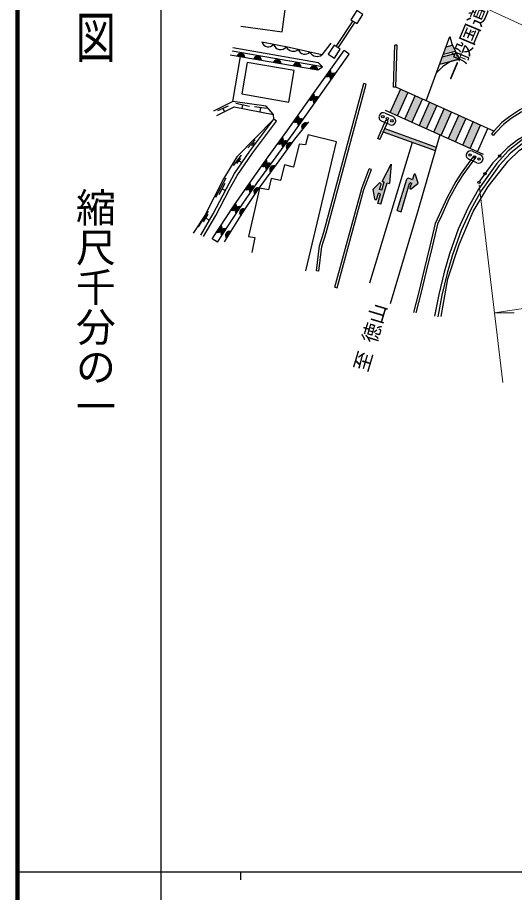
# Model space of a CAD drawing. Units: millimetres, scale not verified. Extents: x 40000 to 680000, y 20000 to 380000.
# Drawn here: x 40000 to 102408, y 202409 to 312378 of the extents above; entities that cross this region are included whole.
import ezdxf
from ezdxf.enums import TextEntityAlignment as Align

# ---------------------------------------------------------------- set-up
doc = ezdxf.new("R2010")
doc.units = ezdxf.units.MM
doc.header["$LTSCALE"] = 1000
doc.linetypes.add('CHAIN', pattern=[18.5, 12, -1.5, 3.5, -1.5])
for name, color, linetype, lineweight in [('M-BGD', 7, 'Continuous', 25), ('M-BMK', 2, 'CHAIN', 13), ('M-STR-HTXT', 7, 'Continuous', 13), ('M-STR-STRC', 7, 'Continuous', 25), ('M-TTL', 2, 'Continuous', 140), ('M-TTL-BAND', 7, 'Continuous', 25)]:
    doc.layers.add(name, color=color, linetype=linetype, lineweight=lineweight)
doc.layers.add('M-BMK-HTXT', color=7, linetype='Continuous')
doc.styles.add('@ＭＳ ゴシック', font='')
doc.styles.add('ＭＳ ゴシック', font='')
doc.styles.get('@ＭＳ ゴシック').set_extended_font_data('@MS Gothic')
doc.styles.get('ＭＳ ゴシック').set_extended_font_data('MS Gothic')

# ---------------------------------------------------------------- blocks, each defined once
blk = doc.blocks.new('B45')
at = {"layer": 'M-BGD'}
blk.add_hatch(color=256, dxfattribs=at).paths.add_polyline_path([(991, 0), (0, 0, 0.82183)])
blk.add_arc((495, 98), 505, 191.1709, 348.8291, dxfattribs=at)

msp = doc.modelspace()

# ---------------------------------------------------------------- hatches: boundary and pattern name
at = {"layer": 'M-BGD'}
for points in [[(79262, 305784), (78688, 304976, 0.82183)], [(79340, 304513), (79914, 305321, 0.82183)], [(77252, 301565), (77822, 302376, 0.82183)], [(75214, 300060), (74643, 299249, 0.82183)], [(75298, 298789), (75868, 299599, 0.82183)], [(75787, 298305), (76412, 299073, 0.82183)], [(73258, 297315), (72675, 296514, 0.82183)], [(73321, 296043), (73905, 296844, 0.82183)], [(73882, 295804), (74458, 296611, 0.82183)], [(71215, 294504), (70638, 293698, 0.82183)], [(71289, 293233), (71866, 294038, 0.82183)], [(71801, 292914), (72383, 293716, 0.82183)], [(69143, 291594), (68579, 290779, 0.82183)], [(69237, 290324), (69801, 291139, 0.82183)], [(69800, 290134), (70388, 290931, 0.82183)], [(67354, 289007), (66815, 288176, 0.82183)], [(67486, 287740), (68025, 288571, 0.82183)], [(68046, 287468), (68583, 288301, 0.82183)], [(65542, 286236), (65003, 285405, 0.82183)], [(65674, 284969), (66213, 285800, 0.82183)], [(66277, 284625), (66800, 285466, 0.82183)]]:
    msp.add_hatch(color=256, dxfattribs=at).paths.add_polyline_path(points)
at = {"layer": 'M-STR-STRC'}
for points in [[(93497, 307788), (94956, 308167), (94597, 308900), (93836, 308703)], [(93370, 307445), (93032, 306530), (95449, 307159), (95091, 307892)], [(86796, 300420), (87709, 300011), (89019, 302930), (88107, 303340)], [(88621, 299602), (89533, 299192), (90844, 302111), (89931, 302521)], [(90446, 298783), (91358, 298373), (92668, 301293), (91756, 301702)], [(92270, 297964), (93183, 297554), (94493, 300474), (93581, 300883)], [(94095, 297145), (95007, 296735), (96318, 299655), (95405, 300064)], [(95920, 296326), (96832, 295916), (98142, 298836), (97230, 299245)], [(86121, 298441), (85937, 298029), (92467, 295646), (92593, 296079)], [(85339, 290305), (85602, 290225), (85235, 289014), (85616, 288899), (86431, 291590), (86694, 291510), (86935, 293942), (85787, 291785), (86050, 291705), (85737, 290672), (85474, 290752), (85668, 291393, 0.77336), (85421, 291544), (84617, 290768), (84832, 289609, 0.78564), (85123, 289593)], [(89456, 291553), (89276, 290960, 0.74206), (89435, 290854), (90294, 291560), (89972, 292625, 0.74206), (89780, 292625), (89601, 292031), (89122, 292176, 0.41388), (88873, 292043), (87683, 288113), (88161, 287968), (89235, 291515, -0.41421), (89360, 291582)]]:
    msp.add_hatch(color=256, dxfattribs=at).paths.add_polyline_path(points)

# ---------------------------------------------------------------- linework, layer by layer
at = {"layer": 'M-BGD'}
for p, q in [((80013, 308733), (82132, 311946)), ((80263, 308568), (82382, 311781)), ((77779, 306667), (67020, 308547)), ((81666, 307787), (81014, 308250)), ((67038, 301821), (68016, 307468)), ((78314, 306167), (77779, 306667)), ((83767, 304017), (83478, 304094)), ((69125, 301213), (67402, 301588)), ((68263, 301400), (68176, 300951)), ((66464, 301255), (65109, 300647)), ((65787, 300951), (65984, 300550)), ((71254, 300927), (69776, 301167)), ((70515, 301047), (70411, 300516)), ((68907, 296013), (69853, 296986)), ((69365, 296263), (69763, 296672)), ((69564, 296467), (69703, 296273)), ((67132, 293784), (68148, 295097)), ((67562, 294048), (68046, 294673)), ((67804, 294361), (68223, 294165)), ((64914, 289786), (66200, 292237)), ((65342, 290138), (66090, 291564)), ((65716, 290851), (66104, 290647)), ((62743, 286090), (63974, 288043)), ((63358, 286712), (63945, 287642)), ((63652, 287177), (64098, 286917)), ((65124, 284123), (64453, 284558)), ((77843, 280504), (77545, 280540))]:
    msp.add_line(p, q, dxfattribs=at)
for points in [[(68039, 311290), (73223, 310580), (73982, 316258), (73395, 316292), (73941, 320951), (69731, 321849)], [(79361, 309156), (78234, 307679), (74101, 308624), (70689, 309261)], [(64453, 284558), (67144, 288702), (69451, 292039), (71482, 294877), (73961, 298280), (77169, 302838), (81014, 308250)], [(66719, 307693), (77701, 305791), (78314, 306167), (66951, 308153)], [(65124, 284123), (67808, 288256), (70105, 291579), (72131, 294409), (74611, 297814), (77822, 302376), (81666, 307787)], [(77545, 280540), (77927, 283673), (78467, 285395), (83478, 304094)], [(77843, 280504), (78221, 283609), (78755, 285311), (83767, 304017)], [(72506, 299347), (72186, 299587), (72167, 300175), (71208, 301222), (67038, 301821), (64603, 300589)], [(65027, 300080), (67189, 301143), (72167, 300175)], [(72186, 299587), (67534, 294878), (65871, 292100), (63522, 287513), (62058, 285292)], [(63006, 285041), (64556, 287704), (66239, 290904), (67263, 292752), (69183, 295578), (72186, 299587)], [(63351, 284840), (64906, 287510), (66591, 290714), (67604, 292542), (69509, 295345), (72506, 299347)], [(66002, 284182), (68296, 287871), (70141, 290631), (72841, 294345), (74808, 297102), (76580, 299280)], [(139689, 279015), (142307, 283485), (133281, 288759), (126619, 292719), (121927, 294780), (116916, 296672), (108965, 298501), (106085, 298176), (104962, 297831), (103411, 297045), (101619, 295614), (100181, 294044), (97889, 290812), (96597, 288508), (95343, 285766), (94249, 282675), (93571, 280370), (92893, 277581), (92379, 274849)], [(142105, 283140), (133078, 288414), (126435, 292363), (121776, 294409), (116800, 296289), (108942, 298096), (106167, 297783), (105113, 297458), (103628, 296707), (101893, 295321), (100493, 293793), (98228, 290598), (96953, 288326), (95714, 285616), (94630, 282551), (93958, 280266), (93284, 277496), (92772, 274775)], [(141177, 284509), (135655, 287756), (130797, 290801), (127680, 292420), (122426, 294982), (118806, 296542), (116617, 297313), (114585, 297904), (110692, 298730), (108047, 298840), (105947, 298701), (104756, 298117), (102815, 296990), (101563, 296024), (99693, 294122), (98557, 292575), (97946, 291678)], [(76217, 280534), (80049, 296770), (76496, 297624), (76171, 296386), (75354, 296475), (74658, 293563), (73538, 293846), (73044, 291893), (71864, 292140), (71498, 290729), (70388, 290931), (69775, 288143), (69025, 284855), (69801, 284714), (69408, 282837)], [(93185, 274782), (94045, 279541), (95473, 283834), (97213, 287995), (99087, 291147), (101599, 294343), (103038, 295701), (104155, 296409), (107555, 297939)]]:
    msp.add_lwpolyline(points, dxfattribs=at)
for points in [[(82636, 311621), (83364, 312758), (82606, 313243), (81878, 312106)], [(79789, 307271), (80517, 308408), (79759, 308893), (79031, 307756)], [(74758, 305701), (68844, 306712), (68170, 302769), (74085, 301758)]]:
    msp.add_lwpolyline(points, close=True, dxfattribs=at)
for centre in [(100533, 294977), (98696, 292764), (97946, 291678)]:
    msp.add_circle(centre, 150, dxfattribs=at)
for centre, radius, start, end in [((71498, 309560), 863, 200.28318, 318.56266), ((73038, 309305), 948, 199.45165, 319.39419), ((74640, 309115), 980, 205.82596, 309.46239), ((76099, 308646), 884, 198.95859, 315.28692), ((77631, 308508), 1025, 208.22427, 306.02124), ((78895, 305437), 505, 245.78175, 43.43994), ((79707, 304860), 505, 65.78175, 223.43994), ((77617, 301914), 505, 66.03433, 223.69252), ((74849, 299711), 505, 246.03433, 43.69252), ((75663, 299138), 505, 66.03433, 223.69252), ((76176, 298627), 505, 62.03419, 219.69238), ((72888, 296972), 505, 245.09707, 42.75526), ((73692, 296386), 505, 65.09707, 222.75526), ((74249, 296150), 505, 65.66239, 223.32058), ((70847, 294158), 505, 245.57508, 43.23327), ((71657, 293578), 505, 65.57508, 223.23327), ((72171, 293257), 505, 65.15816, 222.81636), ((68781, 291242), 505, 246.51451, 44.1727), ((69600, 290676), 505, 66.51451, 224.1727), ((70173, 290474), 505, 64.75196, 222.41015), ((67002, 288644), 505, 248.17287, 45.83106), ((67837, 288102), 505, 68.17287, 225.83106), ((68397, 287831), 505, 68.35939, 226.01758), ((65191, 285874), 505, 248.17287, 45.83106), ((66026, 285331), 505, 68.17287, 225.83106), ((66622, 284994), 505, 69.29276, 226.95095)]:
    msp.add_arc(centre, radius, start, end, dxfattribs=at)
at = {"layer": 'M-BMK'}
msp.add_lwpolyline([(213980, 252440), (192904, 264509), (155983, 285593), (141505, 293254), (119187, 304267), (105604, 310396), (80377, 322084), (73421, 323210)], dxfattribs=at)
at = {"layer": 'M-STR-HTXT'}
for p, q in [((100966, 266526), (97983, 291341)), ((99917, 275252), (102372, 275256))]:
    msp.add_line(p, q, dxfattribs=at)
msp.add_lwpolyline([(131696, 267917), (128304, 270445), (126046, 271863), (123566, 273096), (120494, 274432), (117376, 275396), (115322, 275840), (113699, 276093), (111366, 276259), (108884, 276325), (105171, 276049), (99917, 275252)], dxfattribs=at)
at = {"layer": 'M-STR-STRC'}
for p, q in [((87206, 303621), (87396, 308900)), ((87696, 308889), (87396, 308900)), ((87506, 303610), (87696, 308889)), ((93497, 307788), (94956, 308167)), ((93836, 308703), (94597, 308900)), ((93032, 306530), (95449, 307159)), ((93370, 307445), (95091, 307892)), ((87506, 303610), (87206, 303621)), ((99810, 298087), (87506, 303610)), ((86796, 300420), (88107, 303340)), ((87709, 300011), (89019, 302930)), ((88621, 299602), (89931, 302521)), ((89533, 299192), (90844, 302111)), ((90446, 298783), (91756, 301702)), ((86168, 300366), (87171, 299916)), ((98500, 295168), (86195, 300690)), ((91358, 298373), (92668, 301293)), ((92270, 297964), (93581, 300883)), ((93183, 297554), (94493, 300474)), ((85229, 297174), (86255, 299480)), ((85503, 297052), (86529, 299358)), ((86721, 298912), (85717, 299362)), ((86529, 299358), (86255, 299480)), ((94095, 297145), (95405, 300064)), ((95007, 296735), (96318, 299655)), ((95920, 296326), (97230, 299245)), ((85937, 298029), (92467, 295646)), ((86121, 298441), (92593, 296079)), ((96832, 295916), (98142, 298836)), ((97744, 295507), (99055, 298426)), ((85503, 297052), (85229, 297174)), ((99521, 297755), (99748, 297558)), ((84240, 279012), (89594, 296694)), ((97127, 295562), (98131, 295112)), ((97501, 294770), (97259, 294947)), ((85787, 291785), (86935, 293942)), ((86935, 293942), (86694, 291510)), ((97680, 294108), (96677, 294559)), ((84433, 293265), (84152, 293369)), ((89780, 292625), (89601, 292031)), ((90294, 291560), (89972, 292625)), ((84617, 290768), (85421, 291544)), ((85616, 288899), (86431, 291590)), ((85737, 290672), (86050, 291705)), ((85787, 291785), (86050, 291705)), ((86431, 291590), (86694, 291510)), ((87683, 288113), (88873, 292043)), ((88161, 287968), (89235, 291515)), ((89122, 292176), (89601, 292031)), ((89456, 291553), (89276, 290960)), ((89360, 291582), (89456, 291553)), ((89435, 290854), (90294, 291560)), ((84617, 290768), (84832, 289609)), ((85474, 290752), (85668, 291393)), ((85737, 290672), (85474, 290752)), ((85123, 289593), (85339, 290305)), ((85235, 289014), (85602, 290225)), ((85602, 290225), (85339, 290305)), ((85616, 288899), (85235, 289014)), ((87683, 288113), (88161, 287968)), ((79832, 278500), (80121, 278421))]:
    msp.add_line(p, q, dxfattribs=at)
for points in [[(91317, 301899), (94309, 309981), (94522, 309054), (95461, 307136), (94498, 306895), (94040, 306656), (93348, 306185), (92619, 305415)], [(112647, 301082), (111861, 301404), (109486, 301939), (108061, 302063), (106462, 301911), (105023, 301544), (104328, 301354), (103084, 300757), (101818, 299938), (100817, 299168), (99810, 298087), (99521, 297755)], [(112533, 300805), (111771, 301117), (109440, 301642), (108062, 301762), (106513, 301614), (105099, 301254), (104433, 301072), (103231, 300495), (101991, 299693), (101020, 298946), (100033, 297886), (99748, 297558)], [(93039, 297619), (90313, 288217), (86799, 276393)], [(97259, 294947), (95695, 292794), (95030, 291750), (93943, 289774), (92953, 287582), (92462, 286505), (91775, 283624), (91016, 280553), (90382, 277921), (89736, 275320)], [(97501, 294770), (95943, 292625), (95288, 291597), (94211, 289640), (93226, 287458), (92747, 286407), (92067, 283554), (91307, 280482), (90674, 277849), (90028, 275248)], [(79832, 278500), (83221, 290874), (84152, 293369)], [(80121, 278421), (83507, 290782), (84433, 293265)]]:
    msp.add_lwpolyline(points, dxfattribs=at)
for centre in [(85877, 299900), (86443, 299646), (87008, 299392), (96836, 295096), (97402, 294842), (97968, 294588)]:
    msp.add_circle(centre, 150, dxfattribs=at)
for centre, radius, start, end in [((85943, 299864), 550, 65.82786, 155.82786), ((85943, 299864), 550, 155.82786, 245.82786), ((86946, 299414), 550, 245.82786, 335.82786), ((86946, 299414), 550, 335.82786, 65.82786), ((96902, 295060), 550, 155.82786, 245.82786), ((96902, 295060), 550, 65.82786, 155.82786), ((97905, 294610), 550, 335.82786, 65.82786), ((97905, 294610), 550, 245.82786, 335.82786), ((89876, 292596), 100, 16.84227, 163.1522), ((85525, 291436), 150, 343.1522, 134.02038), ((89064, 291985), 200, 73.21655, 163.1522), ((89331, 291486), 100, 73.1522, 163.1522), ((89372, 290931), 100, 163.1522, 309.46214), ((84980, 289637), 150, 190.53355, 343.1522)]:
    msp.add_arc(centre, radius, start, end, dxfattribs=at)
at = {"layer": 'M-TTL'}
msp.add_line((40000, 380000), (40000, 20000), dxfattribs=at)
at = {"layer": 'M-TTL-BAND'}
for p, q in [((58000, 370000), (58000, 20000)), ((40000, 205000), (579000, 205000)), ((68000, 205000), (68000, 204000))]:
    msp.add_line(p, q, dxfattribs=at)

# ---------------------------------------------------------------- block references
for p, rotation in [((68552, 307375), 170.17648), ((70634, 307015), 170.17189), ((73102, 306587), 170.17648), ((75594, 306156), 170.34093), ((77701, 305787), 169.9267), ((76597, 302026), 54.86343)]:
    msp.add_blockref('B45', p, dxfattribs=dict(rotation=rotation))

# ---------------------------------------------------------------- texts
at = {"layer": 'M-BMK-HTXT', "style": 'ＭＳ ゴシック'}
for s, rotation, p in [('一般国道376号', 67.216, (95738, 303948)), ('至 徳山', 73.449, (84461, 267562))]:
    msp.add_text(s, height=1833, rotation=rotation, dxfattribs=at).set_placement(p, align=Align.BOTTOM_LEFT)
at = {"layer": 'M-TTL-BAND', "style": '@ＭＳ ゴシック', "width": 1.4}
msp.add_text('平  面  図', height=3666, rotation=270, dxfattribs=at).set_placement((49777, 306475), align=Align.MIDDLE_RIGHT)
at = {"layer": 'M-TTL-BAND', "style": '@ＭＳ ゴシック'}
msp.add_text('縮尺千分の一', height=3666, rotation=270, dxfattribs=at).set_placement((49777, 261030), align=Align.MIDDLE_RIGHT)

doc.saveas('drawing.dxf')
